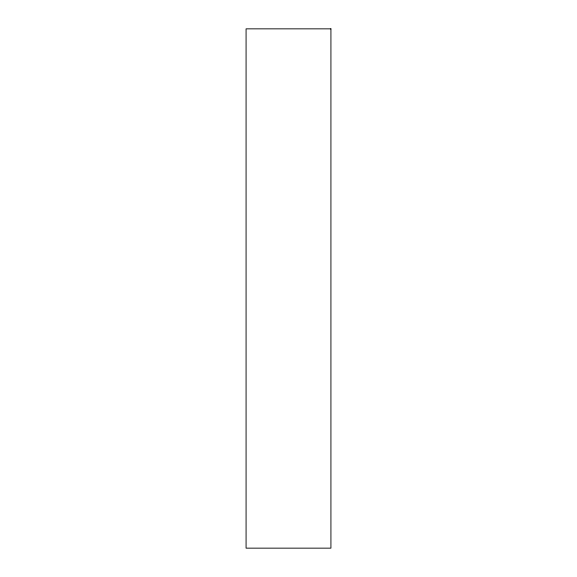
<?xml version="1.0" encoding="UTF-8"?>
<svg xmlns="http://www.w3.org/2000/svg" width="577" height="577" viewBox="0 0 577 577"><rect width="100%" height="100%" fill="white"/><g stroke="black" fill="none" stroke-linecap="round" stroke-linejoin="round"><path stroke-width="0.87" d="M330.924 28.85L246.076 28.85L246.076 548.15L330.924 548.15L330.924 28.85"/></g></svg>
